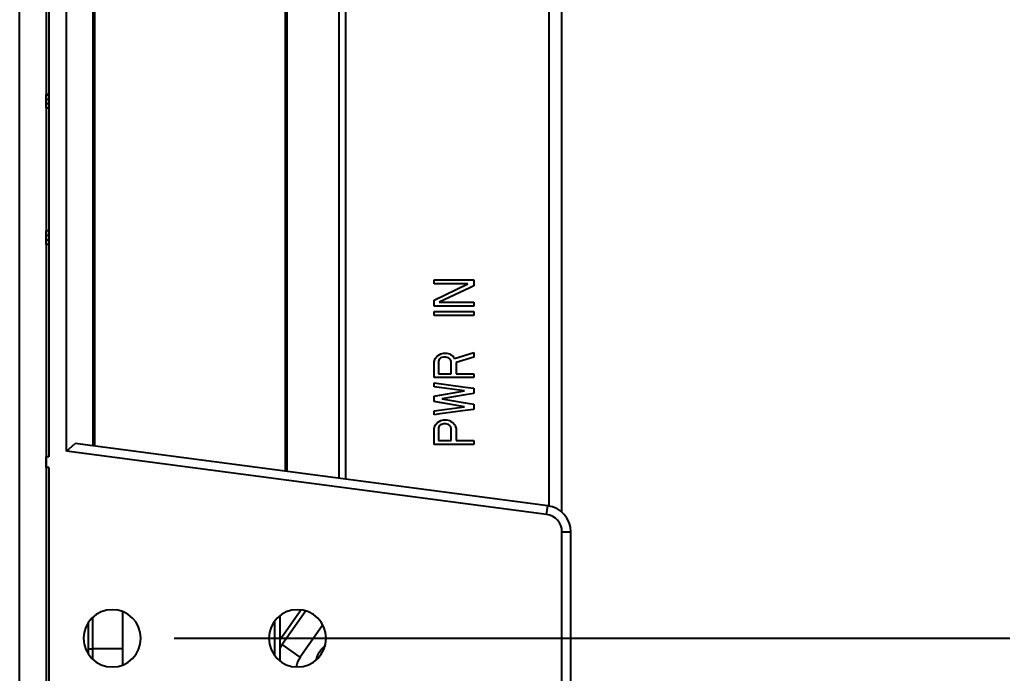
# Model space of a CAD drawing. Header units: millimetres. Extents: x -1070 to 42146, y 1440 to 12921.
# Drawn here: x 1522.8 to 1634.3, y 2872.6 to 2946.7 of the extents above; entities that cross this region are included whole.
import ezdxf

# ---------------------------------------------------------------- set-up
doc = ezdxf.new("R2010")
doc.units = ezdxf.units.MM
doc.layers.add('DIM', color=4, linetype='Continuous')
doc.layers.add('n', color=7, linetype='Continuous')
doc.styles.get("Standard").update_dxf_attribs({"font": 'arial.ttf'})
doc.dimstyles.new('ISO-200', dxfattribs={"dimtxt": 30, "dimasz": 25, "dimexe": 1.25, "dimexo": 5, "dimgap": 5, "dimtad": 1, "dimtoh": 1, "dimdec": 1, "dimdsep": 46, "dimtxsty": 'Standard', "dimcen": 2.5, "dimadec": 0, "dimazin": 0, "dimtfac": 1, "dimtdec": 1, "dimtmove": 0, "dimatfit": 3, "dimfxl": 1, "dimarcsym": 0})

# ---------------------------------------------------------------- blocks, each defined once
blk = doc.blocks.new('*D63')
at = {"layer": 'Defpoints', "color": 0, "transparency": 16777216}
for p in [(1535.32, 3416.54), (1535.32, 2876.54), (1649.96, 2876.54)]:
    blk.add_point(p, dxfattribs=at)
at = {"layer": 'DIM', "color": 0, "lineweight": -2, "transparency": 16777216}
for p, q in [((1540.32, 3416.54), (1651.21, 3416.54)), ((1649.96, 3391.54), (1649.96, 2901.54)), ((1540.32, 2876.54), (1651.21, 2876.54))]:
    blk.add_line(p, q, dxfattribs=at)
at = {"layer": 'DIM', "color": 0, "transparency": 16777216}
for points in [[(1645.79, 3391.54), (1654.12, 3391.54), (1649.96, 3416.54)], [(1645.79, 2901.54), (1654.12, 2901.54), (1649.96, 2876.54)]]:
    blk.add_solid(points, dxfattribs=at)
at = {"layer": 'DIM', "color": 0, "lineweight": -3, "transparency": 16777216, "insert": (1606.12, 3130.13), "char_height": 30, "attachment_point": 2, "rotation": 90}
blk.add_mtext('540 [1\'-9 1/4"]', dxfattribs=at)

msp = doc.modelspace()

# ---------------------------------------------------------------- linework, layer by layer
at = {"color": 1, "lineweight": -3}
msp.add_lwpolyline([(1525.817, 2771.641), (1522.817, 2771.641), (1522.817, 3521.641), (1525.817, 3521.641)], close=True, dxfattribs=at)
at = {"layer": 'n', "color": 7, "linetype": 'Continuous', "lineweight": -3, "true_color": 0xffffff}
for p, q in [((1552.976, 2895.505), (1552.976, 3397.577)), ((1528.117, 2897.769), (1528.117, 3395.313)), ((1531.322, 3394.726), (1531.322, 2898.355)), ((1553.117, 3104.041), (1553.117, 2895.486)), ((1531.117, 3021.541), (1531.117, 2898.382)), ((1526.117, 3020.291), (1526.117, 2897.141)), ((1582.869, 2891.59), (1582.869, 3020.241)), ((1584.317, 2935.951), (1584.317, 3020.241)), ((1559.017, 2966.041), (1559.017, 2894.709)), ((1559.817, 2894.604), (1559.817, 2956.187)), ((1526.117, 2938.244), (1525.817, 2938.244)), ((1525.817, 2938.227), (1525.817, 2938.244)), ((1525.817, 2937.728), (1525.817, 2938.227)), ((1525.817, 2938.227), (1526.117, 2938.227)), ((1525.817, 2937.227), (1525.817, 2937.728)), ((1525.817, 2937.728), (1526.117, 2937.728)), ((1525.817, 2936.728), (1525.817, 2937.227)), ((1525.817, 2937.227), (1526.117, 2937.227)), ((1525.817, 2936.727), (1526.117, 2936.727)), ((1584.317, 2934.795), (1584.317, 2935.951)), ((1584.317, 2890.852), (1584.317, 2934.795)), ((1526.117, 2922.761), (1525.817, 2922.761)), ((1525.817, 2922.261), (1525.817, 2922.76)), ((1525.817, 2921.76), (1525.817, 2922.261)), ((1526.117, 2922.261), (1525.817, 2922.261)), ((1525.817, 2921.26), (1525.817, 2921.76)), ((1525.817, 2921.76), (1526.117, 2921.76)), ((1525.817, 2921.244), (1525.817, 2921.26)), ((1525.817, 2921.26), (1526.117, 2921.26)), ((1526.117, 2921.244), (1525.817, 2921.244)), ((1569.817, 2917.216), (1569.824, 2917.216)), ((1569.817, 2916.766), (1569.824, 2916.766)), ((1569.824, 2917.216), (1573.647, 2917.216)), ((1569.824, 2916.766), (1569.824, 2917.216)), ((1573.654, 2916.766), (1569.824, 2916.766)), ((1569.824, 2914.891), (1573.654, 2916.766)), ((1573.86, 2916.319), (1570.398, 2914.666)), ((1573.647, 2917.216), (1574.324, 2917.216)), ((1574.324, 2916.541), (1573.86, 2916.319)), ((1574.324, 2917.216), (1574.324, 2916.766)), ((1574.324, 2916.766), (1574.324, 2916.541)), ((1569.817, 2914.891), (1569.824, 2914.891)), ((1569.817, 2914.216), (1569.824, 2914.216)), ((1569.824, 2914.216), (1569.824, 2914.891)), ((1574.324, 2914.216), (1569.824, 2914.216)), ((1570.398, 2914.666), (1574.324, 2914.666)), ((1574.324, 2914.666), (1574.324, 2914.216)), ((1569.817, 2913.616), (1569.824, 2913.616)), ((1569.817, 2913.166), (1569.824, 2913.166)), ((1569.824, 2913.616), (1574.324, 2913.616)), ((1569.824, 2913.166), (1569.824, 2913.616)), ((1574.324, 2913.166), (1569.824, 2913.166)), ((1574.324, 2913.616), (1574.324, 2913.166)), ((1569.92, 2908.291), (1570.207, 2908.591)), ((1570.2, 2908.591), (1570.207, 2908.591)), ((1570.207, 2908.591), (1570.59, 2908.816)), ((1570.583, 2908.816), (1570.59, 2908.816)), ((1570.59, 2908.816), (1570.877, 2908.891)), ((1570.87, 2908.891), (1570.877, 2908.891)), ((1570.877, 2908.891), (1571.157, 2908.891)), ((1571.157, 2908.891), (1571.26, 2908.891)), ((1571.26, 2908.891), (1571.547, 2908.816)), ((1571.547, 2908.816), (1571.668, 2908.745)), ((1571.668, 2908.745), (1571.93, 2908.591)), ((1571.93, 2908.591), (1572.015, 2908.458)), ((1572.122, 2908.291), (1574.324, 2908.966)), ((1574.317, 2908.966), (1574.324, 2908.966)), ((1574.324, 2908.966), (1574.324, 2908.441)), ((1569.817, 2907.916), (1569.824, 2907.916)), ((1569.824, 2907.916), (1569.92, 2908.291)), ((1569.824, 2906.116), (1569.824, 2907.916)), ((1569.913, 2908.291), (1569.92, 2908.291)), ((1570.351, 2908.104), (1570.303, 2907.991)), ((1570.303, 2907.991), (1570.303, 2906.566)), ((1570.398, 2908.216), (1570.351, 2908.104)), ((1570.462, 2908.265), (1570.398, 2908.216)), ((1570.59, 2908.366), (1570.462, 2908.265)), ((1570.693, 2908.393), (1570.59, 2908.366)), ((1570.877, 2908.441), (1570.693, 2908.393)), ((1571.164, 2908.441), (1570.877, 2908.441)), ((1571.452, 2908.366), (1571.164, 2908.441)), ((1571.445, 2908.366), (1571.452, 2908.366)), ((1571.643, 2908.216), (1571.452, 2908.366)), ((1571.636, 2908.216), (1571.643, 2908.216)), ((1571.739, 2907.991), (1571.643, 2908.216)), ((1571.732, 2907.991), (1571.739, 2907.991)), ((1571.739, 2906.566), (1571.739, 2907.991)), ((1572.015, 2908.458), (1572.122, 2908.291)), ((1574.324, 2908.441), (1572.313, 2907.841)), ((1572.313, 2907.841), (1572.313, 2906.566)), ((1570.303, 2906.566), (1571.739, 2906.566)), ((1572.313, 2906.566), (1574.324, 2906.566)), ((1574.324, 2906.566), (1574.324, 2906.116)), ((1569.817, 2906.116), (1569.824, 2906.116)), ((1569.817, 2905.516), (1569.824, 2905.516)), ((1571.732, 2906.116), (1569.824, 2906.116)), ((1569.824, 2905.516), (1573.322, 2905.049)), ((1569.824, 2905.066), (1569.824, 2905.516)), ((1574.324, 2906.116), (1571.732, 2906.116)), ((1569.817, 2905.066), (1569.824, 2905.066)), ((1569.817, 2904.016), (1570.609, 2904.154)), ((1573.271, 2904.616), (1569.824, 2905.066)), ((1569.824, 2904.016), (1573.271, 2904.616)), ((1573.34, 2904.153), (1570.686, 2903.716)), ((1573.264, 2904.616), (1573.271, 2904.616)), ((1573.322, 2905.049), (1574.324, 2904.916)), ((1574.324, 2904.316), (1573.34, 2904.153)), ((1574.324, 2904.916), (1574.324, 2904.316)), ((1569.817, 2904.016), (1569.824, 2904.016)), ((1569.817, 2903.416), (1569.817, 2904.016)), ((1569.817, 2903.416), (1569.824, 2903.416)), ((1570.609, 2903.278), (1569.817, 2903.416)), ((1569.824, 2903.416), (1569.824, 2904.016)), ((1573.271, 2902.816), (1569.824, 2903.416)), ((1570.686, 2903.716), (1573.34, 2903.278)), ((1573.34, 2903.278), (1574.324, 2903.116)), ((1574.324, 2903.116), (1574.324, 2902.516)), ((1569.817, 2902.366), (1569.824, 2902.366)), ((1569.817, 2901.916), (1569.824, 2901.916)), ((1569.824, 2902.366), (1573.271, 2902.816)), ((1569.824, 2901.916), (1569.824, 2902.366)), ((1570.481, 2902.003), (1569.824, 2901.916)), ((1570.773, 2902.042), (1570.481, 2902.003)), ((1573.322, 2902.382), (1570.773, 2902.042)), ((1573.264, 2902.816), (1573.271, 2902.816)), ((1574.324, 2902.516), (1573.322, 2902.382)), ((1569.824, 2900.341), (1569.92, 2900.716)), ((1569.913, 2900.716), (1569.92, 2900.716)), ((1569.92, 2900.716), (1570.207, 2901.016)), ((1570.2, 2901.016), (1570.207, 2901.016)), ((1570.207, 2901.016), (1570.59, 2901.241)), ((1570.462, 2900.69), (1570.398, 2900.641)), ((1570.59, 2900.791), (1570.462, 2900.69)), ((1570.583, 2901.241), (1570.59, 2901.241)), ((1570.59, 2901.241), (1570.877, 2901.316)), ((1570.693, 2900.818), (1570.59, 2900.791)), ((1570.877, 2900.866), (1570.693, 2900.818)), ((1570.87, 2901.316), (1570.877, 2901.316)), ((1570.877, 2901.316), (1571.157, 2901.316)), ((1571.164, 2900.866), (1570.877, 2900.866)), ((1571.157, 2901.316), (1571.26, 2901.316)), ((1571.452, 2900.791), (1571.164, 2900.866)), ((1571.26, 2901.316), (1571.547, 2901.241)), ((1571.445, 2900.791), (1571.452, 2900.791)), ((1571.643, 2900.641), (1571.452, 2900.791)), ((1571.547, 2901.241), (1571.668, 2901.17)), ((1571.668, 2901.17), (1571.93, 2901.016)), ((1571.93, 2901.016), (1572.135, 2900.802)), ((1572.135, 2900.802), (1572.218, 2900.716)), ((1572.218, 2900.716), (1572.26, 2900.551)), ((1569.817, 2900.341), (1569.824, 2900.341)), ((1569.824, 2898.541), (1569.824, 2900.341)), ((1570.351, 2900.529), (1570.303, 2900.416)), ((1570.303, 2900.416), (1570.303, 2898.991)), ((1570.398, 2900.641), (1570.351, 2900.529)), ((1571.636, 2900.641), (1571.643, 2900.641)), ((1571.739, 2900.416), (1571.643, 2900.641)), ((1571.732, 2900.416), (1571.739, 2900.416)), ((1571.739, 2898.991), (1571.739, 2900.416)), ((1572.26, 2900.551), (1572.313, 2900.341)), ((1572.313, 2900.341), (1572.313, 2898.991)), ((1528.117, 2897.769), (1529.117, 2898.646)), ((1531.117, 2898.382), (1529.117, 2898.646)), ((1569.817, 2898.541), (1569.824, 2898.541)), ((1571.732, 2898.541), (1569.824, 2898.541)), ((1570.303, 2898.991), (1571.739, 2898.991)), ((1574.324, 2898.541), (1571.732, 2898.541)), ((1572.313, 2898.991), (1574.324, 2898.991)), ((1574.324, 2898.991), (1574.324, 2898.541)), ((1582.578, 2890.599), (1528.117, 2897.769)), ((1582.709, 2891.59), (1531.117, 2898.382)), ((1526.117, 2897.141), (1525.817, 2897.141)), ((1525.817, 2895.941), (1525.817, 2897.141)), ((1526.117, 2895.941), (1525.817, 2895.941)), ((1526.117, 2895.941), (1526.117, 2772.841)), ((1582.578, 2890.599), (1582.709, 2891.59)), ((1584.317, 2864.466), (1584.317, 2888.616)), ((1584.317, 2888.616), (1585.317, 2888.616)), ((1585.317, 2864.466), (1585.317, 2888.616)), ((1534.517, 2873.521), (1534.517, 2879.561)), ((1554.722, 2879.765), (1552.317, 2876.33)), ((1555.254, 2879.652), (1552.571, 2875.821)), ((1531.117, 2875.338), (1531.117, 2878.932)), ((1551.731, 2878.508), (1551.731, 2874.573)), ((1552.317, 2879.102), (1552.317, 2873.979)), ((1530.617, 2875.338), (1530.617, 2878.35)), ((1557.19, 2878.059), (1556.601, 2877.217)), ((1556.601, 2877.217), (1554.619, 2874.387)), ((1530.617, 2874.732), (1530.617, 2875.338)), ((1530.617, 2875.338), (1531.117, 2875.338)), ((1531.117, 2874.149), (1531.117, 2875.338)), ((1534.517, 2875.338), (1531.117, 2875.338)), ((1554.619, 2874.387), (1552.571, 2875.821))]:
    msp.add_line(p, q, dxfattribs=at)
for centre, radius, start, end in [((1582.317, 2888.616), 3, 0, 82.5), ((1582.317, 2888.616), 2, 0, 82.5), ((1533.317, 2876.541), 3.25, 0, 180), ((1554.317, 2876.541), 3.25, 0, 180), ((1533.317, 2876.541), 3.25, 180, 0), ((1554.317, 2876.541), 3.25, 180, 0), ((1556.667, 2872.953), 5, 148.88901, 150.5155), ((1556.667, 2872.953), 5, 145, 148.88901), ((1559.317, 2873.341), 3, 127.54339, 166.21454), ((1556.667, 2872.953), 2.5, 145, 172.17001)]:
    msp.add_arc(centre, radius, start, end, dxfattribs=at)

# ---------------------------------------------------------------- dimensions: what is measured, and where the dimension line sits
at = {"layer": 'DIM', "color": 7, "lineweight": -3}
dim = msp.add_linear_dim(base=(1649.958, 2876.541), p1=(1535.317, 3416.541), p2=(1535.317, 2876.541), angle=270, dimstyle='ISO-200', dxfattribs=at)
dim.commit()
dim.dimension.update_dxf_attribs({"geometry": '*D63', "text_midpoint": (1649.958, 3130.128), "dimtype": 160})

doc.saveas('drawing.dxf')
